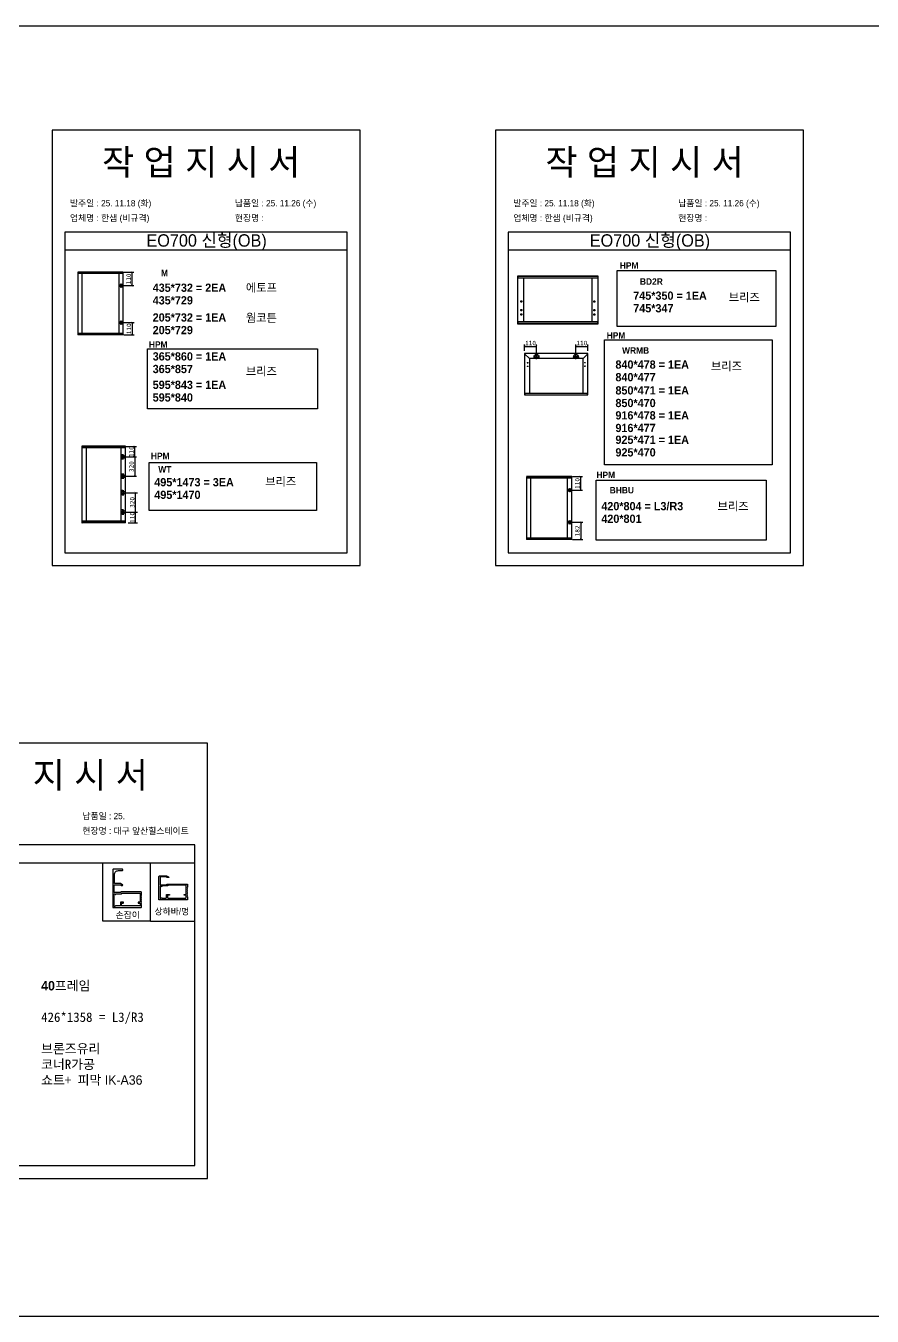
# Model space of a CAD drawing. Header units: millimetres. Extents: x -44117 to 256353, y -2095463 to 65325.
# Drawn here: x 115943 to 120560, y -483497 to -476455 of the extents above; entities that cross this region are included whole.
import ezdxf

# ---------------------------------------------------------------- set-up
doc = ezdxf.new("R2010")
doc.units = ezdxf.units.MM
doc.header["$LTSCALE"] = 10
doc.layers.add('Layer1', color=7, linetype='Continuous', lineweight=70)
doc.styles.add('MtX_Gulim', font='')
doc.styles.get('MtX_Gulim').set_extended_font_data('Gulim', bold=True)
doc.dimstyles.new('ISO-25', dxfattribs={"dimtxt": 2.5, "dimasz": 2.5, "dimexe": 1, "dimexo": 1, "dimtad": 1, "dimtxsty": 'Standard', "dimblk": 'ARCHTICK', "dimcen": 2.5, "dimadec": 0, "dimazin": 0, "dimtfac": 1, "dimtmove": 0, "dimatfit": 3, "dimfxl": 0, "dimarcsym": 0})

# ---------------------------------------------------------------- blocks, each defined once
blk = doc.blocks.new('_ArchTick')
at = {"color": 0, "linetype": 'ByBlock', "const_width": 0.15}
blk.add_lwpolyline([(-0.5, -0.5), (0.5, 0.5)], dxfattribs=at)
blk = doc.blocks.new('*D3979')
at = {"color": 0, "lineweight": -2}
for p, q in [((116477.5, -477799.4), (116532.1, -477799.4)), ((116522.1, -477873), (116522.1, -477799.4)), ((116477.5, -477873), (116532.1, -477873))]:
    blk.add_line(p, q, dxfattribs=at)
at = {"layer": 'Defpoints', "color": 0}
for p in [(116462.5, -477799.4), (116522.1, -477799.4), (116462.5, -477873)]:
    blk.add_point(p, dxfattribs=at)
at = {"color": 0, "lineweight": -2, "xscale": 10, "yscale": 10, "zscale": 10}
for p, rotation in [((116522.1, -477799.4), 90), ((116522.1, -477873), 270)]:
    blk.add_blockref('_ArchTick', p, dxfattribs=dict(at, rotation=rotation))
at = {"color": 0, "insert": (116503.4, -477836.2), "char_height": 25, "attachment_point": 5, "rotation": 90}
blk.add_mtext('110', dxfattribs=at)
blk = doc.blocks.new('*D3980')
at = {"color": 0, "lineweight": -2}
for p, q in [((116477.5, -478074.9), (116533.1, -478074.9)), ((116477.5, -478141.8), (116533.1, -478141.8)), ((116523.1, -478074.9), (116523.1, -478141.8))]:
    blk.add_line(p, q, dxfattribs=at)
at = {"layer": 'Defpoints', "color": 0}
for p in [(116462.5, -478074.9), (116462.5, -478141.8), (116523.1, -478141.8)]:
    blk.add_point(p, dxfattribs=at)
at = {"color": 0, "lineweight": -2, "xscale": 10, "yscale": 10, "zscale": 10}
for p, rotation in [((116523.1, -478074.9), 90), ((116523.1, -478141.8), 270)]:
    blk.add_blockref('_ArchTick', p, dxfattribs=dict(at, rotation=rotation))
at = {"color": 0, "insert": (116504.3, -478108.4), "char_height": 25, "attachment_point": 5, "rotation": 90}
blk.add_mtext('110', dxfattribs=at)
blk = doc.blocks.new('*D3981')
at = {"color": 0, "lineweight": -2}
for p, q in [((118925, -478915.5), (118979.6, -478915.5)), ((118969.6, -478989.1), (118969.6, -478915.5)), ((118925, -478989.1), (118979.6, -478989.1))]:
    blk.add_line(p, q, dxfattribs=at)
at = {"layer": 'Defpoints', "color": 0}
for p in [(118910, -478915.5), (118969.6, -478915.5), (118910, -478989.1)]:
    blk.add_point(p, dxfattribs=at)
at = {"color": 0, "lineweight": -2, "xscale": 10, "yscale": 10, "zscale": 10}
for p, rotation in [((118969.6, -478915.5), 90), ((118969.6, -478989.1), 270)]:
    blk.add_blockref('_ArchTick', p, dxfattribs=dict(at, rotation=rotation))
at = {"color": 0, "insert": (118950.8, -478952.3), "char_height": 25, "attachment_point": 5, "rotation": 90}
blk.add_mtext('110', dxfattribs=at)
blk = doc.blocks.new('*D3982')
at = {"color": 0, "lineweight": -2}
for p, q in [((118925, -479164.7), (118980.5, -479164.7)), ((118970.5, -479164.7), (118970.5, -479257.9)), ((118925, -479257.9), (118980.5, -479257.9))]:
    blk.add_line(p, q, dxfattribs=at)
at = {"layer": 'Defpoints', "color": 0}
for p in [(118910, -479164.7), (118910, -479257.9), (118970.5, -479257.9)]:
    blk.add_point(p, dxfattribs=at)
at = {"color": 0, "lineweight": -2, "xscale": 10, "yscale": 10, "zscale": 10}
for p, rotation in [((118970.5, -479164.7), 90), ((118970.5, -479257.9), 270)]:
    blk.add_blockref('_ArchTick', p, dxfattribs=dict(at, rotation=rotation))
at = {"color": 0, "insert": (118951.8, -479211.3), "char_height": 25, "attachment_point": 5, "rotation": 90}
blk.add_mtext('182', dxfattribs=at)
blk = doc.blocks.new('*D3983')
at = {"color": 0, "lineweight": -2}
for p, q in [((118663.8, -478229.6), (118663.8, -478195.1)), ((118663.8, -478205.1), (118728.3, -478205.1)), ((118728.3, -478242.4), (118728.3, -478195.1))]:
    blk.add_line(p, q, dxfattribs=at)
at = {"layer": 'Defpoints', "color": 0}
for p in [(118728.3, -478205.1), (118663.8, -478244.6), (118728.3, -478257.4)]:
    blk.add_point(p, dxfattribs=at)
at = {"color": 0, "lineweight": -2, "xscale": 10, "yscale": 10, "zscale": 10, "rotation": 180}
blk.add_blockref('_ArchTick', (118663.8, -478205.1), dxfattribs=at)
at = {"color": 0, "lineweight": -2, "xscale": 10, "yscale": 10, "zscale": 10}
blk.add_blockref('_ArchTick', (118728.3, -478205.1), dxfattribs=at)
at = {"color": 0, "insert": (118696, -478186.3), "char_height": 25, "attachment_point": 5}
blk.add_mtext('110', dxfattribs=at)
blk = doc.blocks.new('*D3984')
at = {"color": 0, "lineweight": -2}
for p, q in [((118943.8, -478242.4), (118943.8, -478195.1)), ((118943.8, -478205.1), (119008.4, -478205.1)), ((119008.4, -478229.6), (119008.4, -478195.1))]:
    blk.add_line(p, q, dxfattribs=at)
at = {"layer": 'Defpoints', "color": 0}
for p in [(119008.4, -478205.1), (118943.8, -478257.4), (119008.4, -478244.6)]:
    blk.add_point(p, dxfattribs=at)
at = {"color": 0, "lineweight": -2, "xscale": 10, "yscale": 10, "zscale": 10, "rotation": 180}
blk.add_blockref('_ArchTick', (118943.8, -478205.1), dxfattribs=at)
at = {"color": 0, "lineweight": -2, "xscale": 10, "yscale": 10, "zscale": 10}
blk.add_blockref('_ArchTick', (119008.4, -478205.1), dxfattribs=at)
at = {"color": 0, "insert": (118976.1, -478186.3), "char_height": 25, "attachment_point": 5}
blk.add_mtext('110', dxfattribs=at)
blk = doc.blocks.new('*D3985')
at = {"color": 0, "lineweight": -2}
for p, q in [((116489.1, -478750.1), (116547.1, -478750.1)), ((116537.1, -478808), (116537.1, -478750.1)), ((116489.1, -478808), (116547.1, -478808))]:
    blk.add_line(p, q, dxfattribs=at)
at = {"layer": 'Defpoints', "color": 0}
for p in [(116474.1, -478750.1), (116537.1, -478750.1), (116474.1, -478808)]:
    blk.add_point(p, dxfattribs=at)
at = {"color": 0, "lineweight": -2, "xscale": 10, "yscale": 10, "zscale": 10}
for p, rotation in [((116537.1, -478750.1), 90), ((116537.1, -478808), 270)]:
    blk.add_blockref('_ArchTick', p, dxfattribs=dict(at, rotation=rotation))
at = {"color": 0, "insert": (116518.3, -478779.1), "char_height": 25, "attachment_point": 5, "rotation": 90}
blk.add_mtext('110', dxfattribs=at)
blk = doc.blocks.new('*D3986')
at = {"color": 0, "lineweight": -2}
for p, q in [((116489.1, -479108.6), (116551.6, -479108.6)), ((116541.6, -479167.1), (116541.6, -479108.6)), ((116500.8, -479167.1), (116551.6, -479167.1))]:
    blk.add_line(p, q, dxfattribs=at)
at = {"layer": 'Defpoints', "color": 0}
for p in [(116474.1, -479108.6), (116541.6, -479108.6), (116485.8, -479167.1)]:
    blk.add_point(p, dxfattribs=at)
at = {"color": 0, "lineweight": -2, "xscale": 10, "yscale": 10, "zscale": 10}
for p, rotation in [((116541.6, -479108.6), 90), ((116541.6, -479167.1), 270)]:
    blk.add_blockref('_ArchTick', p, dxfattribs=dict(at, rotation=rotation))
at = {"color": 0, "insert": (116522.9, -479137.8), "char_height": 25, "attachment_point": 5, "rotation": 90}
blk.add_mtext('110', dxfattribs=at)
blk = doc.blocks.new('*D3987')
at = {"color": 0, "lineweight": -2}
for p, q in [((116489.1, -479003.4), (116551.6, -479003.4)), ((116541.6, -479108.6), (116541.6, -479003.4)), ((116489.1, -479108.6), (116551.6, -479108.6))]:
    blk.add_line(p, q, dxfattribs=at)
at = {"layer": 'Defpoints', "color": 0}
for p in [(116474.1, -479003.4), (116541.6, -479003.4), (116474.1, -479108.6)]:
    blk.add_point(p, dxfattribs=at)
at = {"color": 0, "lineweight": -2, "xscale": 10, "yscale": 10, "zscale": 10}
for p, rotation in [((116541.6, -479003.4), 90), ((116541.6, -479108.6), 270)]:
    blk.add_blockref('_ArchTick', p, dxfattribs=dict(at, rotation=rotation))
at = {"color": 0, "insert": (116522.9, -479056), "char_height": 25, "attachment_point": 5, "rotation": 90}
blk.add_mtext('320', dxfattribs=at)
blk = doc.blocks.new('*D3988')
at = {"color": 0, "lineweight": -2}
for p, q in [((116489.1, -478808), (116547.1, -478808)), ((116537.1, -478808), (116537.1, -478913.2)), ((116489.1, -478913.2), (116547.1, -478913.2))]:
    blk.add_line(p, q, dxfattribs=at)
at = {"layer": 'Defpoints', "color": 0}
for p in [(116474.1, -478808), (116474.1, -478913.2), (116537.1, -478913.2)]:
    blk.add_point(p, dxfattribs=at)
at = {"color": 0, "lineweight": -2, "xscale": 10, "yscale": 10, "zscale": 10}
for p, rotation in [((116537.1, -478808), 90), ((116537.1, -478913.2), 270)]:
    blk.add_blockref('_ArchTick', p, dxfattribs=dict(at, rotation=rotation))
at = {"color": 0, "insert": (116518.3, -478860.6), "char_height": 25, "attachment_point": 5, "rotation": 90}
blk.add_mtext('320', dxfattribs=at)

msp = doc.modelspace()

# ---------------------------------------------------------------- linework, layer by layer
at = {"color": 1}
for p, q in [((104015.69829, -476455.17599), (196284.84516, -476455.17599)), ((104015.69829, -476455.17599), (196284.84516, -476455.17599)), ((104015.69829, -483497.03831), (196284.84516, -483497.03831)), ((104015.69829, -483497.03831), (196284.84516, -483497.03831))]:
    msp.add_line(p, q, dxfattribs=at)
for p, q in [((117695.72862, -477580.41044), (116155.72862, -477580.41044)), ((120114.28026, -477580.41044), (118574.28026, -477580.41044)), ((117695.72862, -477680.41044), (116155.72862, -477680.41044)), ((120114.28026, -477680.41044), (118574.28026, -477680.41044)), ((116226.64084, -477799.67423), (116226.64084, -478141.56112)), ((116473.14148, -477800.11696), (116226.64084, -477800.11696)), ((116473.14148, -477806.80713), (116226.64084, -477806.80713)), ((116472.89552, -477799.42827), (116226.8868, -477799.42827)), ((116248.53144, -477806.3152), (116248.53144, -478134.42824)), ((116451.00492, -478134.42824), (116451.00492, -477806.80713)), ((116471.91167, -477806.80713), (116471.91167, -477799.42827)), ((116473.14148, -478141.56112), (116473.14148, -477799.67423)), ((118624.1109, -477822.26204), (118624.1109, -478080.70411)), ((119064.7213, -477822.92851), (118624.1109, -477822.92851)), ((119064.7213, -477832.99961), (118624.1109, -477832.99961)), ((119064.35104, -477821.89178), (118624.48116, -477821.89178)), ((118625.9622, -477821.89178), (118625.9622, -477832.99961)), ((118657.43437, -477832.99961), (118657.43437, -478069.96655)), ((119031.39782, -478069.96655), (119031.39782, -477832.99961)), ((119062.86999, -477821.89178), (119062.86999, -477832.99961)), ((119064.7213, -478080.70411), (119064.7213, -477822.26204)), ((118651.32507, -477959.62881), (118639.10646, -477959.62881)), ((118645.21576, -477953.51951), (118645.21576, -477965.73811)), ((118645.21576, -478000.91289), (118645.21576, -478013.1315)), ((119037.50713, -477959.62881), (119049.72573, -477959.62881)), ((119043.61643, -477953.51951), (119043.61643, -477965.73811)), ((119043.61643, -478000.91289), (119043.61643, -478013.1315)), ((119064.7213, -478069.96655), (118624.1109, -478069.96655)), ((118625.9622, -478069.96655), (118625.9622, -478081.07437)), ((118651.32507, -478007.0222), (118639.10646, -478007.0222)), ((118651.32507, -478030.7189), (118639.10646, -478030.7189)), ((118645.21576, -478024.60959), (118645.21576, -478036.8282)), ((119037.50713, -478007.0222), (119049.72573, -478007.0222)), ((119037.50713, -478030.7189), (119049.72573, -478030.7189)), ((119043.61643, -478024.60959), (119043.61643, -478036.8282)), ((119062.86999, -478081.07437), (119062.86999, -478069.96655)), ((116473.14148, -478134.42824), (116226.64084, -478134.42824)), ((116473.14148, -478141.1184), (116226.64084, -478141.1184)), ((116472.89552, -478141.80709), (116226.8868, -478141.80709)), ((116227.87065, -478141.80709), (116227.87065, -478134.42824)), ((116471.91167, -478134.42824), (116471.91167, -478141.80709)), ((119064.7213, -478080.03764), (118624.1109, -478080.03764)), ((118624.48116, -478081.07437), (119064.35104, -478081.07437)), ((118663.47345, -478244.64814), (118663.47345, -478468.98847)), ((118689.8142, -478270.9889), (118663.56013, -478244.43887)), ((119008.35928, -478244.35218), (118663.76941, -478244.35218)), ((118689.8142, -478270.9889), (118689.8142, -478460.99746)), ((118982.31449, -478270.9889), (118689.8142, -478270.9889)), ((118744.43288, -478257.37457), (118712.14604, -478257.37457)), ((118717.33881, -478263.29384), (118712.60339, -478263.29384)), ((118714.9711, -478260.92614), (118714.9711, -478265.66155)), ((118728.28946, -478273.51799), (118728.28946, -478241.23116)), ((118743.97552, -478263.29384), (118739.24011, -478263.29384)), ((118741.60781, -478260.92614), (118741.60781, -478265.66155)), ((118927.69582, -478257.37457), (118959.98266, -478257.37457)), ((118932.8886, -478263.29384), (118928.15318, -478263.29384)), ((118930.52089, -478260.92614), (118930.52089, -478265.66155)), ((118943.83924, -478273.51799), (118943.83924, -478241.23116)), ((118959.52531, -478263.29384), (118954.78989, -478263.29384)), ((118957.1576, -478260.92614), (118957.1576, -478265.66155)), ((118982.31449, -478270.9889), (119008.56856, -478244.43887)), ((118982.31449, -478460.40553), (118982.31449, -478270.9889)), ((119008.65524, -478468.98847), (119008.65524, -478244.64814)), ((118676.79181, -478294.07405), (118682.71108, -478294.07405)), ((118676.79181, -478313.01571), (118682.71108, -478313.01571)), ((118679.75144, -478291.11441), (118679.75144, -478297.03368)), ((118679.75144, -478310.05608), (118679.75144, -478315.97535)), ((118995.33689, -478294.07405), (118989.41762, -478294.07405)), ((118995.33689, -478313.01571), (118989.41762, -478313.01571)), ((118992.37726, -478291.11441), (118992.37726, -478297.03368)), ((118992.37726, -478310.05608), (118992.37726, -478315.97535)), ((118663.47345, -478460.40553), (119008.65524, -478460.40553)), ((118663.47345, -478468.45574), (119008.35928, -478468.45574)), ((118663.76941, -478469.28444), (119008.35928, -478469.28444)), ((118664.95326, -478460.40553), (118664.95326, -478469.28444)), ((119007.17543, -478469.28444), (119007.17543, -478460.40553)), ((116248.85647, -478749.66442), (116248.85647, -479166.87229)), ((116485.85004, -478750.14374), (116248.85647, -478750.14374)), ((116485.85004, -478757.38668), (116248.85647, -478757.38668)), ((116485.58375, -478749.39814), (116249.12275, -478749.39814)), ((116250.18789, -478749.39814), (116250.18789, -478757.38668)), ((116272.55583, -478756.85412), (116272.55583, -479159.15003)), ((116461.8844, -479159.15003), (116461.8844, -478757.38668)), ((116484.51861, -478757.38668), (116484.51861, -478749.39814)), ((116485.85004, -479166.87229), (116485.85004, -478749.66442)), ((116459.60891, -478807.98082), (116488.65809, -478807.98082)), ((116471.47065, -478795.998), (116467.21009, -478795.998)), ((116471.47065, -478819.96364), (116467.21009, -478819.96364)), ((116469.34037, -478793.86772), (116469.34037, -478798.12827)), ((116469.34037, -478817.83336), (116469.34037, -478822.09392)), ((116474.1335, -478822.50541), (116474.1335, -478793.45623)), ((116459.60891, -478913.16336), (116488.65809, -478913.16336)), ((116471.47065, -478901.18053), (116467.21009, -478901.18053)), ((116469.34037, -478899.05025), (116469.34037, -478903.31081)), ((116474.1335, -478898.63877), (116474.1335, -478927.68795)), ((118674.10553, -478915.7752), (118674.10553, -479257.66208)), ((118920.60617, -478916.21793), (118674.10553, -478916.21793)), ((118920.36021, -478915.52924), (118674.35149, -478915.52924)), ((118919.37636, -478922.90809), (118919.37636, -478915.52924)), ((118920.60617, -479257.66208), (118920.60617, -478915.7752)), ((116471.47065, -478925.14618), (116467.21009, -478925.14618)), ((116469.34037, -478923.0159), (116469.34037, -478927.27645)), ((118920.60617, -478922.90809), (118674.10553, -478922.90809)), ((118695.99613, -478922.41617), (118695.99613, -479250.5292)), ((118898.46961, -479250.5292), (118898.46961, -478922.90809)), ((116459.60891, -479003.37336), (116488.65809, -479003.37336)), ((116471.47065, -478991.39053), (116467.21009, -478991.39053)), ((116471.47065, -479015.35617), (116467.21009, -479015.35617)), ((116469.34037, -478989.26025), (116469.34037, -478993.52081)), ((116469.34037, -479013.22589), (116469.34037, -479017.48645)), ((116474.1335, -478988.84877), (116474.1335, -479017.89795)), ((116459.60891, -479108.55589), (116488.65809, -479108.55589)), ((116471.47065, -479096.57306), (116467.21009, -479096.57306)), ((116471.47065, -479120.5387), (116467.21009, -479120.5387)), ((116469.34037, -479094.44278), (116469.34037, -479098.70333)), ((116469.34037, -479118.40842), (116469.34037, -479122.66898)), ((116474.1335, -479094.0313), (116474.1335, -479123.08048)), ((116485.85004, -479159.15003), (116248.85647, -479159.15003)), ((116485.85004, -479166.39298), (116248.85647, -479166.39298)), ((116485.58375, -479167.13858), (116249.12275, -479167.13858)), ((116250.18789, -479167.13858), (116250.18789, -479159.15003)), ((116484.51861, -479159.15003), (116484.51861, -479167.13858)), ((118920.60617, -479250.5292), (118674.10553, -479250.5292)), ((118920.60617, -479257.21936), (118674.10553, -479257.21936)), ((118920.36021, -479257.90805), (118674.35149, -479257.90805)), ((118675.33534, -479257.90805), (118675.33534, -479250.5292)), ((118919.37636, -479250.5292), (118919.37636, -479257.90805)), ((116863.72803, -480924.70196), (115323.72803, -480924.70196)), ((116863.72803, -481024.70196), (115323.72803, -481024.70196)), ((116362.8463, -481341.53363), (116362.8463, -481024.70196)), ((116623.50423, -481341.53363), (116623.50423, -481024.70196)), ((116623.50423, -481341.53363), (116362.8463, -481341.53363)), ((116623.50423, -481341.53363), (116863.72803, -481341.53363))]:
    msp.add_line(p, q)
for points in [[(116085.72862, -479401.24071), (117765.72862, -479401.24071), (117765.72862, -477025.24071), (116085.72862, -477025.24071)], [(118504.28026, -479401.24071), (120184.28026, -479401.24071), (120184.28026, -477025.24071), (118504.28026, -477025.24071)], [(119169.00467, -477789.80388), (120034.89041, -477789.80388), (120034.89041, -478096.92583), (119169.00467, -478096.92583)], [(119098.63109, -478169.7486), (120014.84521, -478169.7486), (120014.84521, -478851.36118), (119098.63109, -478851.36118)], [(116606.39594, -478217.2453), (117534.35878, -478217.2453), (117534.35878, -478545.46367), (116606.39594, -478545.46367)], [(116615.16379, -478837.401), (117527.86086, -478837.401), (117527.86086, -479099.94072), (116615.16379, -479099.94072)], [(119053.86063, -478934.47703), (119981.82347, -478934.47703), (119981.82347, -479262.6954), (119053.86063, -479262.6954)], [(115253.72803, -482745.53223), (116933.72803, -482745.53223), (116933.72803, -480369.53223), (115253.72803, -480369.53223)]]:
    msp.add_lwpolyline(points, close=True)
for points in [[(116155.72862, -477580.41044), (116155.72862, -479331.24071), (117695.72862, -479331.24071), (117695.72862, -477580.41044)], [(118574.28026, -477580.41044), (118574.28026, -479331.24071), (120114.28026, -479331.24071), (120114.28026, -477580.41044)], [(115323.72803, -480924.70196), (115323.72803, -482675.53223), (116863.72803, -482675.53223), (116863.72803, -480924.70196)]]:
    msp.add_lwpolyline(points)
at = {"color": 7, "elevation": 0}
for points in [[(116573.21551, -481264.59431), (116573.21551, -481251.69431), (116571.41551, -481249.89431), (116573.21551, -481248.09431), (116571.41551, -481246.29431), (116573.21551, -481244.49431), (116571.41551, -481242.69431), (116573.21551, -481240.89431), (116571.41551, -481239.09431), (116573.21551, -481237.29431), (116571.41551, -481235.49431), (116573.21551, -481233.69431), (116571.41551, -481231.89431), (116573.21551, -481230.09431), (116571.41551, -481228.29431), (116573.21551, -481226.49431), (116571.41551, -481224.69431), (116573.21551, -481222.89431), (116571.41551, -481221.09431), (116573.21551, -481219.29431), (116571.41551, -481217.49431), (116573.21551, -481215.69431), (116571.41551, -481213.89431), (116573.21551, -481212.09431), (116571.41551, -481210.29431), (116573.21551, -481208.49431), (116571.41551, -481206.69431), (116573.21551, -481204.89431), (116571.41551, -481203.09431), (116573.21551, -481201.29431), (116571.41551, -481199.49431), (116573.21551, -481197.69431), (116573.21551, -481184.79431, 0.4142135624), (116570.21551, -481181.79431), (116462.21551, -481181.79431, 0.4142135624), (116460.41551, -481183.59431), (116460.41551, -481184.19431, -0.4142135624), (116459.21551, -481185.39431), (116426.21551, -481185.39431, -0.4142135624), (116424.41551, -481183.59431), (116424.41551, -481143.99431, -0.4142135624), (116426.21551, -481142.19431), (116459.21551, -481142.19431, -0.4142135624), (116460.41551, -481143.39431), (116460.41551, -481143.99431, 0.4142135624), (116462.21551, -481145.79431), (116469.41551, -481145.79431, 0.855700792), (116469.96533, -481142.28033), (116458.91908, -481136.19431), (116426.21551, -481136.19431), (116426.21551, -481086.27308, -0.4173893777), (116447.32165, -481065.39431), (116450.3634, -481065.39431, 0.118515719), (116451.99976, -481065.00091, -0.2466321039), (116454.78946, -481065.0337, 0.2301863539), (116457.93735, -481065.0337), (116457.93735, -481065.0337, -0.2466321039), (116460.72704, -481065.00091, 0.2404082058), (116463.99976, -481065.00091, -0.2466321039), (116466.78946, -481065.0337, 0.1244779229), (116468.21551, -481065.39431, 0.4142135624), (116471.21551, -481062.39431), (116471.21551, -481061.19431, 0.4142135624), (116468.21551, -481058.19431), (116420.21551, -481058.19431, 0.4142135624), (116417.21551, -481061.19431), (116417.21551, -481265.79431, 0.4142135624), (116419.01551, -481267.59431), (116570.21551, -481267.59431, 0.4142135624), (116573.21551, -481264.59431)], [(116824.55428, -481142.31425), (116824.55428, -481155.21425), (116822.75428, -481157.01425), (116824.55428, -481158.81425), (116822.75428, -481160.61425), (116824.55428, -481162.41425), (116822.75428, -481164.21425), (116824.55428, -481166.01425), (116822.75428, -481167.81425), (116824.55428, -481169.61425), (116822.75428, -481171.41425), (116824.55428, -481173.21425), (116822.75428, -481175.01425), (116824.55428, -481176.81425), (116822.75428, -481178.61425), (116824.55428, -481180.41425), (116822.75428, -481182.21425), (116824.55428, -481184.01425), (116822.75428, -481185.81425), (116824.55428, -481187.61425), (116822.75428, -481189.41425), (116824.55428, -481191.21425), (116822.75428, -481193.01425), (116824.55428, -481194.81425), (116822.75428, -481196.61425), (116824.55428, -481198.41425), (116822.75428, -481200.21425), (116824.55428, -481202.01425), (116822.75428, -481203.81425), (116824.55428, -481205.61425), (116822.75428, -481207.41425), (116824.55428, -481209.21425), (116824.55428, -481222.11425, -0.4142135624), (116821.55428, -481225.11425), (116821.55428, -481225.11425), (116670.35428, -481225.11425, -0.4142135624), (116668.55428, -481223.31425), (116668.55428, -481099.71425, -0.4142135624), (116674.55428, -481093.71425), (116710.25785, -481093.71425), (116721.3041, -481099.80028, -0.855700792), (116720.75428, -481103.31425), (116713.55428, -481103.31425, -0.4142135624), (116711.75428, -481101.51425), (116711.75428, -481100.91425, 0.4142135624), (116710.55428, -481099.71425), (116677.55428, -481099.71425, 0.4142135624), (116675.75428, -481101.51425), (116675.75428, -481141.11425, 0.4142135624), (116677.55428, -481142.91425), (116710.55428, -481142.91425, 0.4142135624), (116711.75428, -481141.71425), (116711.75428, -481141.11425, -0.4142135624), (116713.55428, -481139.31425), (116821.55428, -481139.31425, -0.4142135623), (116824.55428, -481142.31425)]]:
    msp.add_lwpolyline(points, format="xyb", dxfattribs=at)
at = {"color": 7}
for points in [[(116675.75428, -481150.71425), (116675.75428, -481216.71425, 0.6516899091), (116678.76727, -481218.04416), (116682.34129, -481214.78434, -0.3444690404), (116684.55199, -481214.61606, 0.1479411349), (116685.5497, -481214.91787), (116708.15428, -481214.91787, 0.4142135624), (116709.95428, -481213.11787), (116709.95428, -481196.91425, -0.4142135624), (116711.75428, -481195.11425), (116724.95428, -481195.11425, -0.4142135624), (116726.75428, -481196.91425), (116726.75428, -481198.11425, -0.4142135624), (116724.95428, -481199.91425), (116717.75428, -481199.91425, 0.4142135624), (116715.95428, -481201.71425), (116715.95428, -481213.11425, 0.4142135624), (116717.75428, -481214.91425), (116815.25428, -481214.91425, 0.4142135624), (116817.05428, -481213.11425), (116817.05428, -481201.71425, 0.4142135624), (116815.25428, -481199.91425), (116808.05428, -481199.91425, -0.4142135624), (116806.25428, -481198.11425), (116806.25428, -481196.91425, -0.4142135624), (116808.05428, -481195.11425), (116815.25428, -481195.11425, 0.4142135624), (116817.05428, -481193.31425), (116817.05428, -481147.11425, 0.4142135624), (116815.25428, -481145.31425), (116718.95428, -481145.31425, 0.4142135624), (116717.75428, -481146.51425), (116717.75428, -481147.11425, -0.414213547), (116715.95428, -481148.91425), (116686.55428, -481148.91425, 0.4142135328), (116685.35428, -481150.11425), (116685.35428, -481151.31425, -0.6516899091), (116682.34129, -481152.64416), (116678.76727, -481149.38434, 0.651689909), (116675.75428, -481150.71425)], [(116464.61551, -481191.39431, 0.414213547), (116466.41551, -481189.59431), (116466.41551, -481188.99431, -0.4142135624), (116467.61551, -481187.79431), (116563.91551, -481187.79431, -0.4142135624), (116565.71551, -481189.59431), (116565.71551, -481235.79431, -0.4142135624), (116563.91551, -481237.59431), (116556.71551, -481237.59431, 0.4142135624), (116554.91551, -481239.39431), (116554.91551, -481240.59431, 0.4142135624), (116556.71551, -481242.39431), (116563.91551, -481242.39431, -0.4142135624), (116565.71551, -481244.19431), (116565.71551, -481255.59431, -0.4142135624), (116563.91551, -481257.39431), (116466.41551, -481257.39431, -0.4142135624), (116464.61551, -481255.59431), (116464.61551, -481244.19431, -0.4142135624), (116466.41551, -481242.39431), (116473.61551, -481242.39431, 0.4142135624), (116475.41551, -481240.59431), (116475.41551, -481239.39431, 0.4142135624), (116473.61551, -481237.59431), (116460.41551, -481237.59431, 0.4142135624), (116458.61551, -481239.39431), (116458.61551, -481255.59793, -0.4142135624), (116456.81551, -481257.39793), (116434.21093, -481257.39793, -0.1479411349), (116433.21322, -481257.09612, 0.3444690404), (116431.00252, -481257.2644), (116427.4285, -481260.52421, -0.6516899091), (116424.41551, -481259.19431), (116424.41551, -481193.19431, -0.651689909), (116427.4285, -481191.8644), (116431.00252, -481195.12422, 0.6516899091), (116434.01551, -481193.79431), (116434.01551, -481192.59431, -0.4142135328), (116435.21551, -481191.39431), (116464.6177, -481191.39431)]]:
    msp.add_lwpolyline(points, format="xyb", dxfattribs=at)
for centre, radius in [((118645.21576, -477959.62881), 3.70261), ((119043.61643, -477959.62881), 3.70261), ((118645.21576, -478007.0222), 3.70261), ((118645.21576, -478030.7189), 3.70261), ((119043.61643, -478007.0222), 3.70261), ((119043.61643, -478030.7189), 3.70261), ((118714.9711, -478263.29384), 0.94708), ((118728.28946, -478257.37457), 10.35872), ((118741.60781, -478263.29384), 0.94708), ((118930.52089, -478263.29384), 0.94708), ((118943.83924, -478257.37457), 10.35872), ((118957.1576, -478263.29384), 0.94708), ((118679.75144, -478294.07405), 0.88789), ((118679.75144, -478313.01571), 0.88789), ((118992.37726, -478294.07405), 0.88789), ((118992.37726, -478313.01571), 0.88789), ((116474.1335, -478807.98082), 9.31997), ((116469.34037, -478795.998), 0.85211), ((116469.34037, -478819.96364), 0.85211), ((116474.1335, -478913.16336), 9.31997), ((116469.34037, -478901.18053), 0.85211), ((116469.34037, -478925.14618), 0.85211), ((116474.1335, -479003.37336), 9.31997), ((116469.34037, -478991.39053), 0.85211), ((116469.34037, -479015.35617), 0.85211), ((116474.1335, -479108.55589), 9.31997), ((116469.34037, -479096.57306), 0.85211), ((116469.34037, -479120.5387), 0.85211)]:
    msp.add_circle(centre, radius)
for centre, radius, start, end in [((116472.89552, -477799.67423), 0.24596, 0, 90), ((118624.48116, -477822.26204), 0.37026, 90, 180), ((119064.35104, -477822.26204), 0.37026, 0, 90), ((116226.8868, -478141.56113), 0.24596, 180, 270), ((116472.89552, -478141.56113), 0.24596, 270, 0), ((118624.48116, -478080.70411), 0.37026, 180, 270), ((119064.35104, -478080.70411), 0.37026, 270, 0), ((118663.76941, -478244.64814), 0.29596, 90, 180), ((119008.35928, -478244.64814), 0.29596, 0, 90), ((118663.76941, -478468.98847), 0.29596, 180, 270), ((119008.35928, -478468.98847), 0.29596, 270, 0), ((116249.12275, -478749.66442), 0.26628, 90, 180), ((116485.58375, -478749.66442), 0.26628, 0, 90), ((118920.36021, -478915.7752), 0.24596, 0, 90), ((116249.12275, -479166.87229), 0.26628, 180, 270), ((116485.58375, -479166.87229), 0.26628, 270, 0), ((118674.35149, -479257.66209), 0.24596, 180, 270), ((118920.36021, -479257.66209), 0.24596, 270, 0)]:
    msp.add_arc(centre, radius, start, end)
at = {"layer": 'Layer1'}
for p, q in [((116462.5035, -477863.97955), (116462.5035, -477882.10995)), ((116462.5035, -478083.98791), (116462.5035, -478065.85751)), ((118909.96819, -478980.08051), (118909.96819, -478998.21092)), ((118909.96819, -479173.77298), (118909.96819, -479155.64258))]:
    msp.add_line(p, q, dxfattribs=at)
for points in [[(116471.5687, -477873.04475), (116453.4383, -477873.04475)], [(116471.5687, -478074.92271), (116453.4383, -478074.92271)], [(118919.03339, -478989.14572), (118900.90299, -478989.14572)], [(118919.03339, -479164.70778), (118900.90299, -479164.70778)]]:
    msp.add_lwpolyline(points, close=True, dxfattribs=at)
for centre in [(116462.5035, -477873.04475), (116462.5035, -478074.92271), (118909.96819, -478989.14572), (118909.96819, -479164.70778)]:
    msp.add_circle(centre, 6.04347, dxfattribs=at)

# ---------------------------------------------------------------- texts
at = {"linetype": 'Continuous', "style": 'MtX_Gulim'}
for s, height, p in [('M', 35.04934, (116680.12859, -477821.86881)), ('HPM', 35.049344, (119182.87469, -477781.04364)), ('BD2R', 35.049344, (119292.68907, -477868.11856)), ('HPM', 35.049344, (119111.31226, -478162.57351)), ('HPM', 35.049344, (116613.89621, -478211.92731)), ('WRMB', 35.049344, (119195.43074, -478244.17455)), ('HPM', 35.049344, (116624.85299, -478820.1107)), ('WT', 35.049344, (116665.29351, -478893.19392)), ('HPM', 35.049344, (119055.41661, -478923.65765)), ('BHBU', 35.049344, (119127.59328, -479006.9609))]:
    msp.add_text(s, height=height, dxfattribs=at).set_placement(p)
at = {"attachment_point": 1}
for s, width, gutter_width, heights, insert, char_height in [('{\\fGulim|b0|i0|c129|p50;작 업 지 시 서}', 3307.3198183, 12.5, [-155.84554], (116358.53523, -477129.40323), 140), ('{\\fGulim|b0|i0|c129|p50;작 업 지 시 서}', 3307.3198183, 12.5, [-155.84554], (118777.08687, -477129.40323), 140), ('\\pt11;{\\fGulim|b0|i0|c129|p50;발주일 : 25. 11.18 (화)}', 3307.3198183, 12.5, [34.50412], (116183.32587, -477406.12365), 34.3), ('{\\fGulim|b0|i0|c129|p50;납품일 : 25. 11.26 (수)}', 3307.3198183, 12.5, [35.09023], (117083.30386, -477406.12365), 34.3), ('\\pt11;{\\fGulim|b0|i0|c129|p50;발주일 : 25. 11.18 (화)}', 3307.3198183, 12.5, [34.50412], (118601.87751, -477406.12365), 34.3), ('{\\fGulim|b0|i0|c129|p50;납품일 : 25. 11.26 (수)}', 3307.3198183, 12.5, [35.09023], (119501.85549, -477406.12365), 34.3), ('{\\fGulim|b0|i0|c129|p50;업체명 : 한샘 (비규격)}', 3307.3198183, 12.5, [36.11279], (116183.32587, -477486.77982), 34.3), ('{\\fGulim|b0|i0|c129|p50;현장명 : }', 3307.3198183, 12.5, [-38.2735], (117083.30386, -477486.77982), 34.3), ('{\\fGulim|b0|i0|c129|p50;업체명 : 한샘 (비규격)}', 3307.3198183, 12.5, [36.11279], (118601.87751, -477486.77982), 34.3), ('{\\fGulim|b0|i0|c129|p50;현장명 : }', 3307.3198183, 12.5, [-38.2735], (119501.85549, -477486.77982), 34.3), ('{\\fGulim|b0|i0|c129|p50;EO700 신형(OB)}', 1597.0710432, 6.03612, [-85.06834], (116600.60613, -477592.83867), 67.6045736), ('{\\fGulim|b0|i0|c129|p50;EO700 신형(OB)}', 1597.0710432, 6.03612, [-85.06834], (119019.15777, -477592.83867), 67.6045736), ('{\\f굴림|b1|i0|c129|p50;에토프}', 13607.1496112, 175, [-50.05952], (117143.14486, -477861.91468), 45), ('{\\f굴림|b1|i0|c129|p50;435*732 = 2EA}', 13607.1496112, 175, [-46.36905], (116634.70477, -477861.91468), 45), ('{\\f굴림|b1|i0|c129|p50;\\C1;435*729}', 13607.1496112, 175, [-46.25], (116634.70477, -477930.72454), 45), ('{\\f굴림|b1|i0|c129|p50;745*350 = 1EA }', 13607.1496112, 175, [-46.36905], (119256.4034, -477905.2519), 45), ('{\\f굴림|b1|i0|c129|p50;브리즈}', 13607.1496112, 175, [-50], (119777.30427, -477914.16989), 45), ('{\\f굴림|b1|i0|c129|p50;\\C1;745*347}', 13607.1496112, 175, [-46.25], (119256.4034, -477974.06176), 45), ('{\\f굴림|b1|i0|c129|p50;205*732 = 1EA}', 13607.1496112, 175, [-46.36905], (116634.70477, -478024.23358), 45), ('{\\f굴림|b1|i0|c129|p50;웜코튼}', 13607.1496112, 175, [-48.57143], (117143.14486, -478026.62062), 45), ('{\\f굴림|b1|i0|c129|p50;\\C1;205*729}', 13607.1496112, 175, [-46.19048], (116634.70477, -478093.04344), 45), ('{\\f굴림|b1|i0|c129|p50;365*860 = 1EA}', 13607.1496112, 175, [46.36905], (116634.70477, -478236.68038), 45), ('{\\f굴림|b1|i0|c129|p50;840*478 = 1EA}', 13607.1496112, 175, [-46.36905], (119159.14507, -478281.30788), 45), ('{\\f굴림|b1|i0|c129|p50;\\C1;365*857}', 13607.1496112, 175, [-46.19048], (116634.70477, -478305.49024), 45), ('{\\f굴림|b1|i0|c129|p50;브리즈}', 13607.1496112, 175, [-50], (117143.14486, -478317.83983), 45), ('{\\f굴림|b1|i0|c129|p50;\\C1;840*477}', 13607.1496112, 175, [-46.25], (119159.14507, -478350.11774), 45), ('{\\f굴림|b1|i0|c129|p50;브리즈}', 13607.1496112, 175, [-50], (119680.04593, -478290.22587), 45), ('{\\f굴림|b1|i0|c129|p50;595*843 = 1EA}', 13607.1496112, 175, [46.36905], (116634.70477, -478391.83815), 45), ('{\\f굴림|b1|i0|c129|p50;850*471 = 1EA}', 13607.1496112, 175, [-46.36905], (119159.14507, -478422.17531), 45), ('{\\f굴림|b1|i0|c129|p50;\\C1;595*840}', 13607.1496112, 175, [-46.19048], (116634.70477, -478460.64801), 45), ('{\\f굴림|b1|i0|c129|p50;\\C1;850*470}', 13607.1496112, 175, [-46.25], (119159.14507, -478490.98517), 45), ('{\\f굴림|b1|i0|c129|p50;916*478 = 1EA}', 13607.1496112, 175, [-46.36905], (119159.14507, -478558.39875), 45), ('{\\f굴림|b1|i0|c129|p50;\\C1;916*477}', 13607.1496112, 175, [-46.25], (119159.14507, -478627.20861), 45), ('{\\f굴림|b1|i0|c129|p50;925*471 = 1EA}', 13607.1496112, 175, [-46.36905], (119159.14507, -478691.52621), 45), ('{\\f굴림|b1|i0|c129|p50;\\C1;925*470}', 13607.1496112, 175, [-46.25], (119159.14507, -478760.33607), 45), ('{\\f굴림|b1|i0|c129|p50;브리즈}', 13607.1496112, 175, [-50], (117248.43409, -478919.61745), 45), ('{\\f굴림|b1|i0|c129|p50;495*1473 = 3EA}', 13607.1496112, 175, [-46.36905], (116643.39919, -478923.33264), 45), ('{\\f굴림|b1|i0|c129|p50;\\C1;495*1470}', 13607.1496112, 175, [-46.25], (116643.39919, -478992.1425), 45), ('{\\f굴림|b1|i0|c129|p50;420*804 = L3/R3}', 13607.1496112, 175, [46.36905], (119082.16946, -479053.86952), 45), ('{\\f굴림|b1|i0|c129|p50;브리즈}', 13607.1496112, 175, [-50], (119715.92929, -479054.46628), 45), ('{\\f굴림|b1|i0|c129|p50;\\C1;420*801}', 13607.1496112, 175, [-46.25], (119082.16946, -479122.67938), 45), ('{\\fGulim|b0|i0|c129|p50;작 업 지 시 서}', 3307.3198183, 12.5, [-155.84554], (115526.53463, -480473.69475), 140), ('{\\fGulim|b0|i0|c129|p50;납품일 : 25. }', 3307.3198183, 12.5, [-37.67976], (116251.30326, -480750.41517), 34.3), ('{\\fGulim|b0|i0|c129|p50;현장명 : 대구 앞산힐스테이트}', 3307.3198183, 12.5, [47.18059], (116251.30326, -480831.07134), 34.3), ('{\\fGulim|b0|i0|c129|p50;손잡이}', 3307.3198183, 12.5, [-38.18216], (116431.98054, -481290.40987), 34.3), ('{\\fGulim|b0|i0|c129|p50;상하바/멍}', 3307.3198183, 12.5, [-41.60759], (116644.67628, -481271.12743), 34.3), ('{\\fGulim|b1|i0|c129|p50;40프레임}\\P\\P426*1358 = L3/R3\\P\\P{\\fGulim|b0|i0|c129|p50;브론즈유리\\P코너}R{\\fGulim|b0|i0|c129|p50;가공\\P쇼트}+ {\\fGulim|b0|i0|c129|p50;피막 IK-A36}', 3307.3198183, 12.5, [-578.81377], (116026.17694, -481667.87495), 51.45)]:
    msp.add_mtext_dynamic_manual_height_columns(s, width=width, gutter_width=gutter_width, heights=heights, dxfattribs=dict(at, insert=insert, char_height=char_height))

# ---------------------------------------------------------------- dimensions: what is measured, and where the dimension line sits
for base, p1, p2, text, picture, middle in [((116522.11727, -477799.42827), (116462.5035, -477873.04475), (116462.5035, -477799.42827), '110', '*D3979', (116503.36727, -477836.23651)), ((116523.07074, -478141.80709), (116462.5035, -478074.92271), (116462.5035, -478141.80709), '110', '*D3980', (116504.32074, -478108.3649)), ((116537.05864, -478913.16336), (116474.1335, -478807.98082), (116474.1335, -478913.16336), '320', '*D3988', (116518.30864, -478860.57209)), ((118969.58196, -478915.52924), (118909.96819, -478989.14572), (118909.96819, -478915.52924), '110', '*D3981', (118950.83196, -478952.33748)), ((116541.6301, -479003.37336), (116474.1335, -479108.55589), (116474.1335, -479003.37336), '320', '*D3987', (116522.8801, -479055.96462)), ((116541.6301, -479108.55589), (116485.77204, -479167.06059), (116474.1335, -479108.55589), '110', '*D3986', (116522.8801, -479137.80824)), ((118970.53543, -479257.90805), (118909.96819, -479164.70778), (118909.96819, -479257.90805), '182', '*D3982', (118951.78543, -479211.30792))]:
    dim = msp.add_linear_dim(base=base, p1=p1, p2=p2, angle=90, text=text, dimstyle='ISO-25', override={"dimscale": 10, "dimasz": 1, "dimexo": 1.5, "dimtxsty": 'Standard'})
    dim.commit()
    dim.dimension.update_dxf_attribs({"geometry": picture, "text_midpoint": middle})
for base, p1, p2, picture, middle in [((118728.28946, -478205.06775), (118663.76941, -478244.64814), (118728.28946, -478257.37457), '*D3983', (118696.02943, -478186.31775)), ((119008.35928, -478205.06775), (118943.83924, -478257.37457), (119008.35928, -478244.64814), '*D3984', (118976.09926, -478186.31775))]:
    dim = msp.add_linear_dim(base=base, p1=p1, p2=p2, text='110', dimstyle='ISO-25', override={"dimscale": 10, "dimasz": 1, "dimexo": 1.5, "dimtxsty": 'Standard'})
    dim.commit()
    dim.dimension.update_dxf_attribs({"geometry": picture, "text_midpoint": middle})
dim = msp.add_linear_dim(base=(116537.05864, -478750.14374), p1=(116474.1335, -478807.98082), p2=(116474.1335, -478750.14374), angle=90, text='110', dimstyle='ISO-25', override={"dimscale": 10, "dimasz": 1, "dimexo": 1.5, "dimtxsty": 'Standard'})
dim.commit()
dim.dimension.update_dxf_attribs({"geometry": '*D3985', "text_midpoint": (116537.05864, -478779.06228), "dimtype": 160})

doc.saveas('drawing.dxf')
